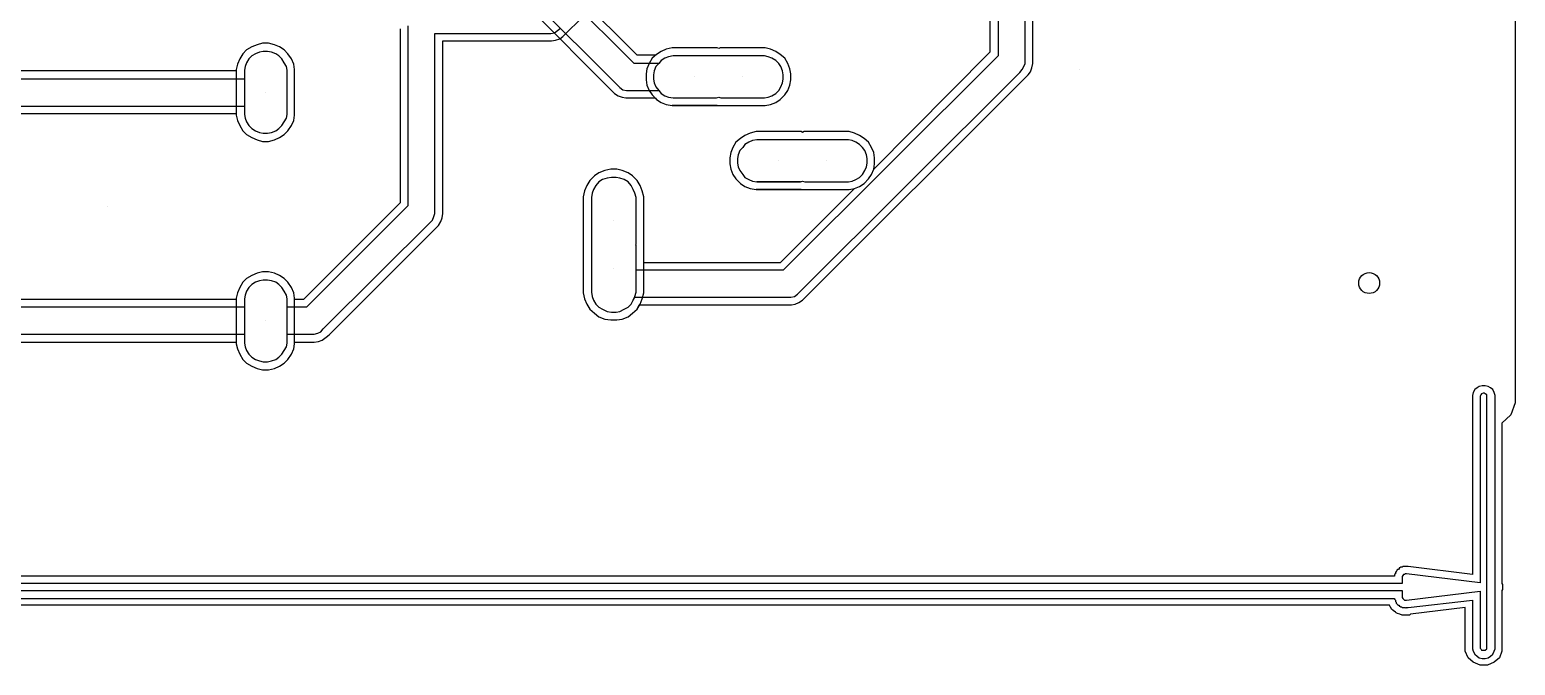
# Model space of a CAD drawing. Extents: x -4564 to 93, y -2534 to 43.
# Drawn here: x -1890 to 93, y -2390 to -1542 of the extents above; entities that cross this region are included whole.
import ezdxf

# ---------------------------------------------------------------- set-up
doc = ezdxf.new("R2010")
doc.units = 0
for name, color, linetype in [('1', 1, 'CONTINUOUS'), ('10', 10, 'CONTINUOUS'), ('3', 3, 'CONTINUOUS'), ('4', 4, 'CONTINUOUS'), ('5', 5, 'CONTINUOUS'), ('7', 7, 'CONTINUOUS')]:
    doc.layers.add(name, color=color, linetype=linetype)

msp = doc.modelspace()

# ---------------------------------------------------------------- linework, layer by layer
at = {"layer": '1'}
for p, q in [((-1002, -1605), (-1002, -1605)), ((-938, -1605), (-938, -1605)), ((-1575, -1626), (-1575, -1626)), ((-890, -1717), (-890, -1717)), ((-826, -1717), (-826, -1717)), ((-1110, -1797), (-1110, -1797)), ((-1110, -1861), (-1110, -1861)), ((-1575, -1930), (-1575, -1930))]:
    msp.add_line(p, q, dxfattribs=at)
at = {"layer": '10'}
msp.add_arc((-102, -1880), 14, 180, 540, dxfattribs=at)
at = {"layer": '3'}
for p, q in [((93, 8), (93, -2040)), ((93, 8), (93, -2040)), ((-597, -944), (-597, -1577)), ((-561, -1587), (-561, -954)), ((-1083, -1587), (-1196, -1474)), ((-1222, -1499), (-1102, -1619)), ((-1385, -1537), (-1385, -1777)), ((-1194, -1547), (-1189, -1546)), ((-1189, -1546), (-1185, -1543)), ((-1185, -1543), (-1181, -1540)), ((-1349, -1787), (-1349, -1547)), ((-1349, -1547), (-1194, -1547)), ((-1600, -1586), (-1602, -1591)), ((-1600, -1586), (-1602, -1591)), ((-1597, -1581), (-1600, -1586)), ((-1597, -1581), (-1600, -1586)), ((-1593, -1577), (-1597, -1581)), ((-1593, -1577), (-1597, -1581)), ((-1588, -1574), (-1593, -1577)), ((-1588, -1574), (-1593, -1577)), ((-1583, -1572), (-1588, -1574)), ((-1583, -1572), (-1588, -1574)), ((-1578, -1571), (-1583, -1572)), ((-1578, -1571), (-1583, -1572)), ((-1572, -1571), (-1578, -1571)), ((-1572, -1571), (-1578, -1571)), ((-1567, -1572), (-1572, -1571)), ((-1567, -1572), (-1572, -1571)), ((-1561, -1574), (-1567, -1572)), ((-1561, -1574), (-1567, -1572)), ((-1557, -1577), (-1561, -1574)), ((-1557, -1577), (-1561, -1574)), ((-1553, -1581), (-1557, -1577)), ((-1553, -1581), (-1557, -1577)), ((-1550, -1586), (-1553, -1581)), ((-1550, -1586), (-1553, -1581)), ((-1547, -1591), (-1550, -1586)), ((-1547, -1591), (-1550, -1586)), ((-1047, -1583), (-1050, -1587)), ((-1047, -1583), (-1050, -1587)), ((-1042, -1580), (-1047, -1583)), ((-1042, -1580), (-1047, -1583)), ((-1037, -1578), (-1042, -1580)), ((-1037, -1578), (-1042, -1580)), ((-1031, -1577), (-1037, -1578)), ((-1031, -1577), (-1037, -1578)), ((-973, -1577), (-1031, -1577)), ((-973, -1577), (-1031, -1577)), ((-970, -1577), (-973, -1577)), ((-970, -1577), (-973, -1577)), ((-967, -1577), (-970, -1577)), ((-967, -1577), (-970, -1577)), ((-909, -1577), (-967, -1577)), ((-909, -1577), (-967, -1577)), ((-904, -1578), (-909, -1577)), ((-904, -1578), (-909, -1577)), ((-899, -1580), (-904, -1578)), ((-899, -1580), (-904, -1578)), ((-894, -1583), (-899, -1580)), ((-894, -1583), (-899, -1580)), ((-890, -1587), (-894, -1583)), ((-890, -1587), (-894, -1583)), ((-597, -1577), (-884, -1863)), ((-1602, -1591), (-1603, -1596)), ((-1602, -1591), (-1603, -1596)), ((-1603, -1596), (-1603, -1655)), ((-1603, -1596), (-1603, -1596)), ((-1603, -1596), (-1603, -1608)), ((-1546, -1596), (-1547, -1591)), ((-1546, -1596), (-1547, -1591)), ((-1546, -1655), (-1546, -1596)), ((-1546, -1655), (-1546, -1596)), ((-1050, -1587), (-1083, -1587)), ((-1056, -1597), (-1057, -1602)), ((-1057, -1602), (-1057, -1608)), ((-1054, -1591), (-1056, -1597)), ((-1050, -1587), (-1054, -1591)), ((-887, -1591), (-890, -1587)), ((-887, -1591), (-890, -1587)), ((-885, -1597), (-887, -1591)), ((-885, -1597), (-887, -1591)), ((-884, -1602), (-885, -1597)), ((-884, -1602), (-885, -1597)), ((-884, -1608), (-884, -1602)), ((-884, -1608), (-884, -1602)), ((-865, -1895), (-568, -1599)), ((-568, -1599), (-565, -1595)), ((-565, -1595), (-563, -1591)), ((-563, -1591), (-561, -1587)), ((-1603, -1608), (-1977, -1608)), ((-1102, -1619), (-1098, -1622)), ((-1098, -1622), (-1093, -1623)), ((-1093, -1623), (-1050, -1623)), ((-1057, -1608), (-1056, -1613)), ((-1056, -1613), (-1054, -1618)), ((-1054, -1618), (-1050, -1623)), ((-1050, -1623), (-1047, -1627)), ((-1050, -1623), (-1047, -1627)), ((-894, -1627), (-890, -1623)), ((-894, -1627), (-890, -1623)), ((-890, -1623), (-887, -1618)), ((-890, -1623), (-887, -1618)), ((-887, -1618), (-885, -1613)), ((-887, -1618), (-885, -1613)), ((-885, -1613), (-884, -1608)), ((-885, -1613), (-884, -1608)), ((-1977, -1644), (-1603, -1644)), ((-1603, -1644), (-1603, -1655)), ((-1047, -1627), (-1042, -1630)), ((-1047, -1627), (-1042, -1630)), ((-1042, -1630), (-1037, -1632)), ((-1042, -1630), (-1037, -1632)), ((-1037, -1632), (-1031, -1633)), ((-1037, -1632), (-1031, -1633)), ((-1031, -1633), (-973, -1633)), ((-1031, -1633), (-1031, -1633)), ((-1031, -1633), (-973, -1633)), ((-1031, -1633), (-1031, -1633)), ((-973, -1633), (-970, -1632)), ((-973, -1633), (-970, -1632)), ((-970, -1632), (-967, -1633)), ((-970, -1632), (-967, -1633)), ((-967, -1633), (-909, -1633)), ((-967, -1633), (-909, -1633)), ((-909, -1633), (-904, -1632)), ((-909, -1633), (-904, -1632)), ((-904, -1632), (-899, -1630)), ((-904, -1632), (-899, -1630)), ((-899, -1630), (-894, -1627)), ((-899, -1630), (-894, -1627)), ((-1603, -1655), (-1602, -1660)), ((-1603, -1655), (-1602, -1660)), ((-1602, -1660), (-1600, -1665)), ((-1602, -1660), (-1600, -1665)), ((-1600, -1665), (-1597, -1670)), ((-1600, -1665), (-1597, -1670)), ((-1553, -1670), (-1550, -1665)), ((-1553, -1670), (-1550, -1665)), ((-1550, -1665), (-1547, -1660)), ((-1550, -1665), (-1547, -1660)), ((-1547, -1660), (-1546, -1655)), ((-1547, -1660), (-1546, -1655)), ((-1597, -1670), (-1593, -1674)), ((-1597, -1670), (-1593, -1674)), ((-1593, -1674), (-1588, -1677)), ((-1593, -1674), (-1588, -1677)), ((-1588, -1677), (-1583, -1679)), ((-1588, -1677), (-1583, -1679)), ((-1583, -1679), (-1578, -1680)), ((-1583, -1679), (-1578, -1680)), ((-1578, -1680), (-1572, -1680)), ((-1578, -1680), (-1572, -1680)), ((-1572, -1680), (-1567, -1679)), ((-1572, -1680), (-1567, -1679)), ((-1567, -1679), (-1561, -1677)), ((-1567, -1679), (-1561, -1677)), ((-1561, -1677), (-1557, -1674)), ((-1561, -1677), (-1557, -1674)), ((-1557, -1674), (-1553, -1670)), ((-1557, -1674), (-1553, -1670)), ((-942, -1703), (-944, -1709)), ((-942, -1703), (-944, -1709)), ((-938, -1699), (-942, -1703)), ((-938, -1699), (-942, -1703)), ((-935, -1695), (-938, -1699)), ((-935, -1695), (-938, -1699)), ((-930, -1692), (-935, -1695)), ((-930, -1692), (-935, -1695)), ((-925, -1690), (-930, -1692)), ((-925, -1690), (-930, -1692)), ((-919, -1689), (-925, -1690)), ((-919, -1689), (-925, -1690)), ((-861, -1689), (-919, -1689)), ((-861, -1689), (-919, -1689)), ((-858, -1689), (-861, -1689)), ((-858, -1689), (-861, -1689)), ((-855, -1689), (-858, -1689)), ((-855, -1689), (-858, -1689)), ((-797, -1689), (-855, -1689)), ((-797, -1689), (-855, -1689)), ((-792, -1690), (-797, -1689)), ((-792, -1690), (-797, -1689)), ((-787, -1692), (-792, -1690)), ((-787, -1692), (-792, -1690)), ((-782, -1695), (-787, -1692)), ((-782, -1695), (-787, -1692)), ((-778, -1699), (-782, -1695)), ((-778, -1699), (-782, -1695)), ((-775, -1703), (-778, -1699)), ((-775, -1703), (-778, -1699)), ((-773, -1709), (-775, -1703)), ((-773, -1709), (-775, -1703)), ((-944, -1709), (-945, -1714)), ((-944, -1709), (-945, -1714)), ((-945, -1714), (-945, -1720)), ((-945, -1714), (-945, -1720)), ((-945, -1720), (-944, -1725)), ((-945, -1720), (-944, -1725)), ((-772, -1714), (-773, -1709)), ((-772, -1714), (-773, -1709)), ((-773, -1725), (-772, -1720)), ((-773, -1725), (-772, -1720)), ((-772, -1720), (-772, -1714)), ((-772, -1720), (-772, -1714)), ((-1125, -1742), (-1130, -1745)), ((-1125, -1742), (-1130, -1745)), ((-1119, -1740), (-1125, -1742)), ((-1119, -1740), (-1125, -1742)), ((-1113, -1739), (-1119, -1740)), ((-1113, -1739), (-1119, -1740)), ((-1107, -1739), (-1113, -1739)), ((-1107, -1739), (-1113, -1739)), ((-1102, -1740), (-1107, -1739)), ((-1102, -1740), (-1107, -1739)), ((-1096, -1742), (-1102, -1740)), ((-1096, -1742), (-1102, -1740)), ((-1091, -1745), (-1096, -1742)), ((-1091, -1745), (-1096, -1742)), ((-944, -1725), (-942, -1730)), ((-944, -1725), (-942, -1730)), ((-942, -1730), (-938, -1735)), ((-942, -1730), (-938, -1735)), ((-938, -1735), (-935, -1739)), ((-938, -1735), (-935, -1739)), ((-935, -1739), (-930, -1742)), ((-935, -1739), (-930, -1742)), ((-930, -1742), (-925, -1744)), ((-930, -1742), (-925, -1744)), ((-925, -1744), (-919, -1745)), ((-925, -1744), (-919, -1745)), ((-861, -1745), (-858, -1744)), ((-861, -1745), (-858, -1744)), ((-858, -1744), (-855, -1745)), ((-858, -1744), (-855, -1745)), ((-797, -1745), (-792, -1744)), ((-797, -1745), (-792, -1744)), ((-792, -1744), (-787, -1742)), ((-792, -1744), (-787, -1742)), ((-787, -1742), (-782, -1739)), ((-787, -1742), (-782, -1739)), ((-782, -1739), (-778, -1735)), ((-782, -1739), (-778, -1735)), ((-778, -1735), (-775, -1730)), ((-778, -1735), (-775, -1730)), ((-775, -1730), (-773, -1725)), ((-775, -1730), (-773, -1725)), ((-1139, -1760), (-1140, -1766)), ((-1139, -1760), (-1140, -1766)), ((-1137, -1755), (-1139, -1760)), ((-1137, -1755), (-1139, -1760)), ((-1134, -1750), (-1137, -1755)), ((-1134, -1750), (-1137, -1755)), ((-1130, -1745), (-1134, -1750)), ((-1130, -1745), (-1134, -1750)), ((-1087, -1750), (-1091, -1745)), ((-1087, -1750), (-1091, -1745)), ((-1084, -1755), (-1087, -1750)), ((-1084, -1755), (-1087, -1750)), ((-1082, -1760), (-1084, -1755)), ((-1082, -1760), (-1084, -1755)), ((-1080, -1766), (-1082, -1760)), ((-1080, -1766), (-1082, -1760)), ((-919, -1745), (-861, -1745)), ((-919, -1745), (-919, -1745)), ((-919, -1745), (-861, -1745)), ((-919, -1745), (-919, -1745)), ((-919, -1745), (-861, -1745)), ((-861, -1745), (-919, -1745)), ((-855, -1745), (-797, -1745)), ((-855, -1745), (-797, -1745)), ((-1385, -1777), (-1520, -1912)), ((-1140, -1766), (-1140, -1828)), ((-1140, -1766), (-1140, -1828)), ((-1080, -1828), (-1080, -1766)), ((-1080, -1828), (-1080, -1766)), ((-1498, -1941), (-1352, -1796)), ((-1352, -1796), (-1350, -1791)), ((-1350, -1791), (-1349, -1787)), ((-1140, -1828), (-1140, -1829)), ((-1140, -1828), (-1140, -1829)), ((-1140, -1829), (-1140, -1830)), ((-1140, -1829), (-1140, -1830)), ((-1140, -1830), (-1140, -1892)), ((-1140, -1830), (-1140, -1830)), ((-1140, -1830), (-1140, -1892)), ((-1140, -1830), (-1140, -1830)), ((-1081, -1829), (-1080, -1828)), ((-1081, -1829), (-1080, -1828)), ((-1080, -1830), (-1081, -1829)), ((-1080, -1830), (-1081, -1829)), ((-1080, -1863), (-1080, -1830)), ((-1080, -1892), (-1080, -1830)), ((-884, -1863), (-1080, -1863)), ((-1593, -1882), (-1597, -1886)), ((-1593, -1882), (-1597, -1886)), ((-1588, -1879), (-1593, -1882)), ((-1588, -1879), (-1593, -1882)), ((-1583, -1877), (-1588, -1879)), ((-1583, -1877), (-1588, -1879)), ((-1578, -1876), (-1583, -1877)), ((-1578, -1876), (-1583, -1877)), ((-1572, -1876), (-1578, -1876)), ((-1572, -1876), (-1578, -1876)), ((-1567, -1877), (-1572, -1876)), ((-1567, -1877), (-1572, -1876)), ((-1561, -1879), (-1567, -1877)), ((-1561, -1879), (-1567, -1877)), ((-1557, -1882), (-1561, -1879)), ((-1557, -1882), (-1561, -1879)), ((-1553, -1886), (-1557, -1882)), ((-1553, -1886), (-1557, -1882)), ((-1602, -1896), (-1603, -1901)), ((-1602, -1896), (-1603, -1901)), ((-1603, -1901), (-1603, -1912)), ((-1603, -1901), (-1603, -1960)), ((-1603, -1901), (-1603, -1901)), ((-1600, -1891), (-1602, -1896)), ((-1600, -1891), (-1602, -1896)), ((-1597, -1886), (-1600, -1891)), ((-1597, -1886), (-1600, -1891)), ((-1550, -1891), (-1553, -1886)), ((-1550, -1891), (-1553, -1886)), ((-1547, -1896), (-1550, -1891)), ((-1547, -1896), (-1550, -1891)), ((-1546, -1901), (-1547, -1896)), ((-1546, -1901), (-1547, -1896)), ((-1546, -1912), (-1546, -1901)), ((-1546, -1960), (-1546, -1901)), ((-1140, -1892), (-1139, -1898)), ((-1140, -1892), (-1139, -1898)), ((-1139, -1898), (-1137, -1903)), ((-1139, -1898), (-1137, -1903)), ((-1137, -1903), (-1134, -1908)), ((-1137, -1903), (-1134, -1908)), ((-1087, -1908), (-1084, -1903)), ((-1087, -1908), (-1084, -1903)), ((-1084, -1903), (-1082, -1898)), ((-1084, -1903), (-1082, -1899)), ((-1082, -1898), (-1080, -1892)), ((-1082, -1899), (-874, -1899)), ((-874, -1899), (-869, -1898)), ((-869, -1898), (-865, -1895)), ((-1603, -1912), (-1962, -1912)), ((-1520, -1912), (-1546, -1912)), ((-1134, -1908), (-1130, -1912)), ((-1134, -1908), (-1130, -1912)), ((-1130, -1912), (-1125, -1915)), ((-1130, -1912), (-1125, -1915)), ((-1125, -1915), (-1119, -1918)), ((-1125, -1915), (-1119, -1918)), ((-1119, -1918), (-1113, -1919)), ((-1119, -1918), (-1113, -1919)), ((-1113, -1919), (-1107, -1919)), ((-1113, -1919), (-1107, -1919)), ((-1107, -1919), (-1102, -1918)), ((-1107, -1919), (-1102, -1918)), ((-1102, -1918), (-1096, -1915)), ((-1102, -1918), (-1096, -1915)), ((-1096, -1915), (-1091, -1912)), ((-1096, -1915), (-1091, -1912)), ((-1091, -1912), (-1087, -1908)), ((-1091, -1912), (-1087, -1908)), ((-1501, -1945), (-1498, -1941)), ((-1971, -1948), (-1603, -1948)), ((-1603, -1948), (-1603, -1960)), ((-1603, -1960), (-1602, -1965)), ((-1603, -1960), (-1602, -1965)), ((-1547, -1965), (-1546, -1960)), ((-1547, -1965), (-1546, -1960)), ((-1546, -1960), (-1546, -1948)), ((-1546, -1948), (-1510, -1948)), ((-1510, -1948), (-1505, -1947)), ((-1505, -1947), (-1501, -1945)), ((-1602, -1965), (-1600, -1970)), ((-1602, -1965), (-1600, -1970)), ((-1600, -1970), (-1597, -1975)), ((-1600, -1970), (-1597, -1975)), ((-1597, -1975), (-1593, -1979)), ((-1597, -1975), (-1593, -1979)), ((-1593, -1979), (-1588, -1982)), ((-1593, -1979), (-1588, -1982)), ((-1588, -1982), (-1583, -1984)), ((-1588, -1982), (-1583, -1984)), ((-1567, -1984), (-1561, -1982)), ((-1567, -1984), (-1561, -1982)), ((-1561, -1982), (-1557, -1979)), ((-1561, -1982), (-1557, -1979)), ((-1557, -1979), (-1553, -1975)), ((-1557, -1979), (-1553, -1975)), ((-1553, -1975), (-1550, -1970)), ((-1553, -1975), (-1550, -1970)), ((-1550, -1970), (-1547, -1965)), ((-1550, -1970), (-1547, -1965)), ((-1583, -1984), (-1578, -1985)), ((-1583, -1984), (-1578, -1985)), ((-1578, -1985), (-1572, -1985)), ((-1578, -1985), (-1572, -1985)), ((-1572, -1985), (-1567, -1984)), ((-1572, -1985), (-1567, -1984)), ((47, -2029), (46, -2031)), ((46, -2031), (46, -2280)), ((48, -2028), (47, -2029)), ((50, -2027), (48, -2028)), ((52, -2027), (50, -2027)), ((53, -2028), (52, -2027)), ((55, -2029), (53, -2028)), ((55, -2031), (55, -2029)), ((55, -2285), (55, -2031)), ((93, -2040), (87, -2056)), ((93, -2040), (87, -2056)), ((87, -2056), (75, -2067)), ((87, -2056), (75, -2067)), ((75, -2067), (75, -2281)), ((75, -2067), (75, -2281)), ((-57, -2271), (-58, -2271)), ((-58, -2271), (-58, -2272)), ((-58, -2272), (-58, -2272)), ((-58, -2272), (-58, -2273)), ((-58, -2273), (-58, -2273)), ((-58, -2273), (-58, -2274)), ((-58, -2274), (-58, -2275)), ((-58, -2275), (-58, -2276)), ((-58, -2276), (-58, -2276)), ((-58, -2276), (-58, -2280)), ((-56, -2269), (-57, -2270)), ((-57, -2270), (-57, -2270)), ((-57, -2270), (-57, -2270)), ((-57, -2270), (-57, -2271)), ((-55, -2269), (-56, -2269)), ((-56, -2269), (-56, -2269)), ((-56, -2269), (-56, -2269)), ((-54, -2268), (-55, -2269)), ((-55, -2269), (-55, -2269)), ((-53, -2268), (-54, -2268)), ((-54, -2268), (-54, -2268)), ((-54, -2268), (-54, -2268)), ((-52, -2268), (-53, -2268)), ((46, -2280), (-52, -2268)), ((-52, -2268), (-52, -2268)), ((-58, -2281), (-1944, -2281)), ((-1944, -2290), (-58, -2290)), ((-58, -2280), (-58, -2281)), ((-58, -2290), (-58, -2291)), ((-58, -2291), (-58, -2295)), ((-58, -2295), (-58, -2296)), ((-58, -2296), (-58, -2296)), ((-58, -2296), (-58, -2298)), ((-58, -2298), (-58, -2298)), ((-58, -2298), (-58, -2299)), ((-58, -2299), (-58, -2299)), ((-58, -2299), (-58, -2300)), ((-52, -2303), (46, -2291)), ((46, -2291), (46, -2367)), ((55, -2286), (55, -2285)), ((55, -2285), (55, -2285)), ((55, -2285), (55, -2285)), ((55, -2285), (55, -2285)), ((55, -2285), (55, -2285)), ((55, -2285), (55, -2285)), ((55, -2287), (55, -2286)), ((55, -2286), (55, -2286)), ((55, -2286), (55, -2286)), ((55, -2286), (55, -2286)), ((55, -2286), (55, -2286)), ((55, -2286), (55, -2286)), ((55, -2286), (55, -2286)), ((55, -2367), (55, -2287)), ((55, -2287), (55, -2287)), ((75, -2281), (75, -2281)), ((75, -2281), (75, -2281)), ((75, -2281), (76, -2282)), ((75, -2281), (75, -2281)), ((75, -2281), (75, -2281)), ((75, -2281), (76, -2282)), ((76, -2289), (75, -2290)), ((76, -2289), (75, -2290)), ((75, -2290), (75, -2371)), ((75, -2290), (75, -2371)), ((76, -2282), (76, -2283)), ((76, -2282), (76, -2283)), ((76, -2283), (76, -2283)), ((76, -2283), (76, -2283)), ((76, -2283), (76, -2284)), ((76, -2283), (76, -2283)), ((76, -2283), (76, -2283)), ((76, -2283), (76, -2284)), ((76, -2284), (76, -2286)), ((76, -2284), (76, -2286)), ((76, -2286), (76, -2287)), ((76, -2286), (76, -2287)), ((76, -2287), (76, -2288)), ((76, -2287), (76, -2288)), ((76, -2288), (76, -2288)), ((76, -2288), (76, -2289)), ((76, -2288), (76, -2288)), ((76, -2288), (76, -2289)), ((76, -2289), (76, -2289)), ((76, -2289), (76, -2289)), ((-75, -2310), (-1924, -2310)), ((-75, -2310), (-1924, -2310)), ((-74, -2312), (-75, -2310)), ((-74, -2312), (-75, -2310)), ((-73, -2313), (-74, -2312)), ((-73, -2313), (-74, -2312)), ((-72, -2315), (-73, -2313)), ((-72, -2315), (-73, -2313)), ((-70, -2317), (-72, -2315)), ((-70, -2317), (-72, -2315)), ((-67, -2319), (-70, -2317)), ((-67, -2319), (-70, -2317)), ((-66, -2320), (-67, -2319)), ((-66, -2320), (-67, -2319)), ((-58, -2300), (-58, -2300)), ((-58, -2300), (-57, -2300)), ((-57, -2300), (-57, -2301)), ((-57, -2301), (-57, -2301)), ((-57, -2301), (-57, -2301)), ((-57, -2301), (-56, -2302)), ((-56, -2302), (-56, -2302)), ((-56, -2302), (-56, -2302)), ((-56, -2302), (-55, -2303)), ((-55, -2303), (-55, -2303)), ((-55, -2303), (-54, -2303)), ((-54, -2303), (-54, -2303)), ((-54, -2303), (-54, -2303)), ((-54, -2303), (-53, -2303)), ((-53, -2303), (-52, -2303)), ((-52, -2303), (-52, -2303)), ((26, -2313), (-47, -2322)), ((26, -2313), (-47, -2322)), ((26, -2371), (26, -2313)), ((26, -2371), (26, -2313)), ((-64, -2321), (-66, -2320)), ((-64, -2321), (-66, -2320)), ((-61, -2322), (-64, -2321)), ((-61, -2322), (-64, -2321)), ((-58, -2323), (-61, -2322)), ((-58, -2323), (-61, -2322)), ((-57, -2323), (-58, -2323)), ((-57, -2323), (-58, -2323)), ((-55, -2323), (-57, -2323)), ((-55, -2323), (-57, -2323)), ((-52, -2323), (-55, -2323)), ((-52, -2323), (-55, -2323)), ((-48, -2323), (-52, -2323)), ((-48, -2323), (-52, -2323)), ((-47, -2322), (-48, -2323)), ((-47, -2322), (-48, -2323)), ((30, -2380), (26, -2371)), ((30, -2380), (26, -2371)), ((46, -2367), (47, -2368)), ((47, -2368), (48, -2370)), ((48, -2370), (50, -2370)), ((50, -2370), (52, -2370)), ((52, -2370), (53, -2370)), ((53, -2370), (55, -2368)), ((55, -2368), (55, -2367)), ((75, -2371), (72, -2380)), ((75, -2371), (72, -2380)), ((37, -2386), (30, -2380)), ((37, -2386), (30, -2380)), ((46, -2390), (37, -2386)), ((46, -2390), (37, -2386)), ((56, -2390), (46, -2390)), ((56, -2390), (46, -2390)), ((65, -2386), (56, -2390)), ((65, -2386), (56, -2390)), ((72, -2380), (65, -2386)), ((72, -2380), (65, -2386))]:
    msp.add_line(p, q, dxfattribs=at)
at = {"layer": '4'}
for p, q in [((93, 8), (93, -2040)), ((93, 8), (93, -2040)), ((-608, -944), (-608, -1572)), ((-551, -1587), (-551, -958)), ((-1079, -1576), (-1187, -1468)), ((-1227, -1509), (-1109, -1627)), ((-1174, -1547), (-1134, -1508)), ((-1395, -1541), (-1395, -1773)), ((-1593, -1565), (-1600, -1569)), ((-1593, -1565), (-1600, -1569)), ((-1586, -1562), (-1593, -1565)), ((-1586, -1562), (-1593, -1565)), ((-1579, -1560), (-1586, -1562)), ((-1579, -1560), (-1586, -1562)), ((-1571, -1560), (-1579, -1560)), ((-1571, -1560), (-1579, -1560)), ((-1563, -1562), (-1571, -1560)), ((-1563, -1562), (-1571, -1560)), ((-1556, -1565), (-1563, -1562)), ((-1556, -1565), (-1563, -1562)), ((-1550, -1569), (-1556, -1565)), ((-1550, -1569), (-1556, -1565)), ((-1338, -1787), (-1338, -1557)), ((-1338, -1557), (-1193, -1557)), ((-1193, -1557), (-1188, -1556)), ((-1188, -1556), (-1182, -1554)), ((-1182, -1554), (-1178, -1551)), ((-1178, -1551), (-1174, -1547)), ((-1032, -1566), (-1040, -1568)), ((-1032, -1566), (-1040, -1568)), ((-972, -1566), (-1032, -1566)), ((-972, -1566), (-1032, -1566)), ((-970, -1567), (-972, -1566)), ((-970, -1567), (-972, -1566)), ((-968, -1566), (-970, -1567)), ((-968, -1566), (-970, -1567)), ((-908, -1566), (-968, -1566)), ((-908, -1566), (-968, -1566)), ((-901, -1568), (-908, -1566)), ((-901, -1568), (-908, -1566)), ((-1609, -1581), (-1612, -1588)), ((-1609, -1581), (-1612, -1588)), ((-1605, -1574), (-1609, -1581)), ((-1605, -1574), (-1609, -1581)), ((-1600, -1569), (-1605, -1574)), ((-1600, -1569), (-1605, -1574)), ((-1545, -1574), (-1550, -1569)), ((-1545, -1574), (-1550, -1569)), ((-1540, -1581), (-1545, -1574)), ((-1540, -1581), (-1545, -1574)), ((-1537, -1588), (-1540, -1581)), ((-1537, -1588), (-1540, -1581)), ((-1055, -1576), (-1079, -1576)), ((-1059, -1580), (-1063, -1587)), ((-1053, -1575), (-1059, -1580)), ((-1053, -1575), (-1055, -1576)), ((-1047, -1571), (-1053, -1575)), ((-1047, -1571), (-1053, -1575)), ((-1040, -1568), (-1047, -1571)), ((-1040, -1568), (-1047, -1571)), ((-894, -1571), (-901, -1568)), ((-894, -1571), (-901, -1568)), ((-888, -1575), (-894, -1571)), ((-888, -1575), (-894, -1571)), ((-882, -1580), (-888, -1575)), ((-882, -1580), (-888, -1575)), ((-878, -1587), (-882, -1580)), ((-878, -1587), (-882, -1580)), ((-608, -1572), (-763, -1728)), ((-1614, -1597), (-1967, -1597)), ((-1612, -1588), (-1614, -1595)), ((-1612, -1588), (-1614, -1595)), ((-1614, -1595), (-1614, -1656)), ((-1614, -1595), (-1614, -1595)), ((-1614, -1595), (-1614, -1597)), ((-1614, -1595), (-1614, -1595)), ((-1536, -1595), (-1537, -1588)), ((-1536, -1595), (-1537, -1588)), ((-1536, -1656), (-1536, -1595)), ((-1536, -1656), (-1536, -1595)), ((-1066, -1594), (-1067, -1601)), ((-1067, -1601), (-1067, -1609)), ((-1063, -1587), (-1066, -1594)), ((-875, -1594), (-878, -1587)), ((-875, -1594), (-878, -1587)), ((-874, -1601), (-875, -1594)), ((-874, -1601), (-875, -1594)), ((-874, -1609), (-874, -1601)), ((-874, -1609), (-874, -1601)), ((-561, -1606), (-557, -1602)), ((-557, -1602), (-554, -1598)), ((-554, -1598), (-552, -1593)), ((-552, -1593), (-551, -1587)), ((-1067, -1609), (-1066, -1616)), ((-1066, -1616), (-1063, -1623)), ((-1063, -1623), (-1059, -1629)), ((-882, -1629), (-878, -1623)), ((-882, -1629), (-878, -1623)), ((-878, -1623), (-875, -1616)), ((-878, -1623), (-875, -1616)), ((-875, -1616), (-874, -1609)), ((-875, -1616), (-874, -1609)), ((-858, -1903), (-561, -1606)), ((-1109, -1627), (-1104, -1630)), ((-1104, -1630), (-1099, -1632)), ((-1099, -1632), (-1094, -1633)), ((-1094, -1633), (-1055, -1633)), ((-1059, -1629), (-1053, -1635)), ((-1055, -1633), (-1053, -1635)), ((-1053, -1635), (-1047, -1639)), ((-1053, -1635), (-1047, -1639)), ((-1047, -1639), (-1040, -1642)), ((-1047, -1639), (-1040, -1642)), ((-1040, -1642), (-1032, -1643)), ((-1040, -1642), (-1032, -1643)), ((-1032, -1643), (-972, -1643)), ((-1032, -1643), (-1032, -1643)), ((-1032, -1643), (-972, -1643)), ((-972, -1643), (-1032, -1643)), ((-1032, -1643), (-972, -1643)), ((-1032, -1643), (-1032, -1643)), ((-972, -1643), (-970, -1643)), ((-972, -1643), (-970, -1643)), ((-970, -1643), (-968, -1643)), ((-970, -1643), (-968, -1643)), ((-968, -1643), (-908, -1643)), ((-968, -1643), (-908, -1643)), ((-908, -1643), (-901, -1642)), ((-908, -1643), (-901, -1642)), ((-901, -1642), (-894, -1639)), ((-901, -1642), (-894, -1639)), ((-894, -1639), (-888, -1635)), ((-894, -1639), (-888, -1635)), ((-888, -1635), (-882, -1629)), ((-888, -1635), (-882, -1629)), ((-1967, -1654), (-1614, -1654)), ((-1614, -1654), (-1614, -1656)), ((-1614, -1656), (-1612, -1663)), ((-1614, -1656), (-1612, -1663)), ((-1612, -1663), (-1609, -1670)), ((-1612, -1663), (-1609, -1670)), ((-1540, -1670), (-1537, -1663)), ((-1540, -1670), (-1537, -1663)), ((-1537, -1663), (-1536, -1656)), ((-1537, -1663), (-1536, -1656)), ((-1609, -1670), (-1605, -1677)), ((-1609, -1670), (-1605, -1677)), ((-1605, -1677), (-1600, -1682)), ((-1605, -1677), (-1600, -1682)), ((-1600, -1682), (-1593, -1686)), ((-1600, -1682), (-1593, -1686)), ((-1556, -1686), (-1550, -1682)), ((-1556, -1686), (-1550, -1682)), ((-1550, -1682), (-1545, -1677)), ((-1550, -1682), (-1545, -1677)), ((-1545, -1677), (-1540, -1670)), ((-1545, -1677), (-1540, -1670)), ((-935, -1683), (-941, -1687)), ((-935, -1683), (-941, -1687)), ((-928, -1680), (-935, -1683)), ((-928, -1680), (-935, -1683)), ((-920, -1678), (-928, -1680)), ((-920, -1678), (-928, -1680)), ((-860, -1678), (-920, -1678)), ((-860, -1678), (-920, -1678)), ((-858, -1679), (-860, -1678)), ((-858, -1679), (-860, -1678)), ((-856, -1678), (-858, -1679)), ((-856, -1678), (-858, -1679)), ((-796, -1678), (-856, -1678)), ((-796, -1678), (-856, -1678)), ((-789, -1680), (-796, -1678)), ((-789, -1680), (-796, -1678)), ((-782, -1683), (-789, -1680)), ((-782, -1683), (-789, -1680)), ((-776, -1687), (-782, -1683)), ((-776, -1687), (-782, -1683)), ((-1593, -1686), (-1586, -1689)), ((-1593, -1686), (-1586, -1689)), ((-1586, -1689), (-1579, -1691)), ((-1586, -1689), (-1579, -1691)), ((-1579, -1691), (-1571, -1691)), ((-1579, -1691), (-1571, -1691)), ((-1571, -1691), (-1563, -1689)), ((-1571, -1691), (-1563, -1689)), ((-1563, -1689), (-1556, -1686)), ((-1563, -1689), (-1556, -1686)), ((-951, -1699), (-954, -1706)), ((-951, -1699), (-954, -1706)), ((-947, -1692), (-951, -1699)), ((-947, -1692), (-951, -1699)), ((-941, -1687), (-947, -1692)), ((-941, -1687), (-947, -1692)), ((-770, -1692), (-776, -1687)), ((-770, -1692), (-776, -1687)), ((-766, -1699), (-770, -1692)), ((-766, -1699), (-770, -1692)), ((-763, -1706), (-766, -1699)), ((-763, -1706), (-766, -1699)), ((-954, -1706), (-955, -1713)), ((-954, -1706), (-955, -1713)), ((-955, -1713), (-955, -1721)), ((-955, -1713), (-955, -1721)), ((-955, -1721), (-954, -1728)), ((-955, -1721), (-954, -1728)), ((-762, -1713), (-763, -1706)), ((-762, -1713), (-763, -1706)), ((-763, -1728), (-762, -1721)), ((-763, -1728), (-762, -1721)), ((-762, -1721), (-762, -1713)), ((-762, -1721), (-762, -1713)), ((-1142, -1743), (-1146, -1750)), ((-1142, -1743), (-1146, -1750)), ((-1136, -1737), (-1142, -1743)), ((-1136, -1737), (-1142, -1743)), ((-1130, -1733), (-1136, -1737)), ((-1130, -1733), (-1136, -1737)), ((-1122, -1730), (-1130, -1733)), ((-1122, -1730), (-1130, -1733)), ((-1114, -1728), (-1122, -1730)), ((-1114, -1728), (-1122, -1730)), ((-1106, -1728), (-1114, -1728)), ((-1106, -1728), (-1114, -1728)), ((-1099, -1730), (-1106, -1728)), ((-1099, -1730), (-1106, -1728)), ((-1091, -1733), (-1099, -1730)), ((-1091, -1733), (-1099, -1730)), ((-1085, -1737), (-1091, -1733)), ((-1085, -1737), (-1091, -1733)), ((-1079, -1743), (-1085, -1737)), ((-1079, -1743), (-1085, -1737)), ((-1075, -1750), (-1079, -1743)), ((-1075, -1750), (-1079, -1743)), ((-954, -1728), (-951, -1735)), ((-954, -1728), (-951, -1735)), ((-951, -1735), (-947, -1741)), ((-951, -1735), (-947, -1741)), ((-947, -1741), (-941, -1747)), ((-947, -1741), (-941, -1747)), ((-776, -1747), (-770, -1741)), ((-770, -1741), (-766, -1735)), ((-766, -1735), (-763, -1728)), ((-1149, -1757), (-1151, -1765)), ((-1149, -1757), (-1151, -1765)), ((-1146, -1750), (-1149, -1757)), ((-1146, -1750), (-1149, -1757)), ((-1072, -1757), (-1075, -1750)), ((-1072, -1757), (-1075, -1750)), ((-1070, -1765), (-1072, -1757)), ((-1070, -1765), (-1072, -1757)), ((-941, -1747), (-935, -1751)), ((-941, -1747), (-935, -1751)), ((-935, -1751), (-928, -1754)), ((-935, -1751), (-928, -1754)), ((-928, -1754), (-920, -1755)), ((-928, -1754), (-920, -1755)), ((-920, -1755), (-860, -1755)), ((-920, -1755), (-860, -1755)), ((-920, -1755), (-920, -1755)), ((-920, -1755), (-860, -1755)), ((-860, -1755), (-920, -1755)), ((-789, -1754), (-888, -1853)), ((-860, -1755), (-858, -1755)), ((-860, -1755), (-858, -1755)), ((-858, -1755), (-856, -1755)), ((-858, -1755), (-856, -1755)), ((-856, -1755), (-796, -1755)), ((-856, -1755), (-796, -1755)), ((-796, -1755), (-789, -1754)), ((-796, -1755), (-789, -1754)), ((-789, -1754), (-782, -1751)), ((-782, -1751), (-776, -1747)), ((-1395, -1773), (-1524, -1902)), ((-1151, -1765), (-1151, -1829)), ((-1151, -1765), (-1151, -1829)), ((-1070, -1829), (-1070, -1765)), ((-1070, -1829), (-1070, -1765)), ((-1490, -1949), (-1344, -1803)), ((-1344, -1803), (-1341, -1798)), ((-1341, -1798), (-1339, -1793)), ((-1339, -1793), (-1338, -1787)), ((-1151, -1829), (-1151, -1829)), ((-1151, -1829), (-1151, -1829)), ((-1151, -1829), (-1151, -1893)), ((-1151, -1829), (-1151, -1893)), ((-1151, -1829), (-1151, -1829)), ((-1151, -1829), (-1151, -1829)), ((-1151, -1829), (-1151, -1829)), ((-1070, -1853), (-1070, -1829)), ((-1070, -1829), (-1070, -1829)), ((-1070, -1829), (-1070, -1829)), ((-1070, -1893), (-1070, -1829)), ((-1070, -1829), (-1070, -1829)), ((-1070, -1829), (-1070, -1829)), ((-888, -1853), (-1070, -1853)), ((-1605, -1879), (-1609, -1886)), ((-1605, -1879), (-1609, -1886)), ((-1600, -1874), (-1605, -1879)), ((-1600, -1874), (-1605, -1879)), ((-1593, -1870), (-1600, -1874)), ((-1593, -1870), (-1600, -1874)), ((-1586, -1867), (-1593, -1870)), ((-1586, -1867), (-1593, -1870)), ((-1579, -1865), (-1586, -1867)), ((-1579, -1865), (-1586, -1867)), ((-1571, -1865), (-1579, -1865)), ((-1571, -1865), (-1579, -1865)), ((-1563, -1867), (-1571, -1865)), ((-1563, -1867), (-1571, -1865)), ((-1556, -1870), (-1563, -1867)), ((-1556, -1870), (-1563, -1867)), ((-1550, -1874), (-1556, -1870)), ((-1550, -1874), (-1556, -1870)), ((-1545, -1879), (-1550, -1874)), ((-1545, -1879), (-1550, -1874)), ((-1540, -1886), (-1545, -1879)), ((-1540, -1886), (-1545, -1879)), ((-1614, -1902), (-1957, -1902)), ((-1612, -1893), (-1614, -1900)), ((-1612, -1893), (-1614, -1900)), ((-1614, -1900), (-1614, -1902)), ((-1614, -1900), (-1614, -1961)), ((-1614, -1900), (-1614, -1900)), ((-1609, -1886), (-1612, -1893)), ((-1609, -1886), (-1612, -1893)), ((-1537, -1893), (-1540, -1886)), ((-1537, -1893), (-1540, -1886)), ((-1536, -1900), (-1537, -1893)), ((-1536, -1900), (-1537, -1893)), ((-1536, -1902), (-1536, -1900)), ((-1536, -1961), (-1536, -1900)), ((-1524, -1902), (-1536, -1902)), ((-1151, -1893), (-1149, -1901)), ((-1151, -1893), (-1149, -1901)), ((-1149, -1901), (-1146, -1908)), ((-1149, -1901), (-1146, -1908)), ((-1075, -1908), (-1072, -1901)), ((-1072, -1901), (-1070, -1893)), ((-863, -1906), (-858, -1903)), ((-1146, -1908), (-1142, -1915)), ((-1146, -1908), (-1142, -1915)), ((-1142, -1915), (-1136, -1920)), ((-1142, -1915), (-1136, -1920)), ((-1136, -1920), (-1130, -1925)), ((-1136, -1920), (-1130, -1925)), ((-1091, -1925), (-1085, -1920)), ((-1091, -1925), (-1085, -1920)), ((-1085, -1920), (-1079, -1915)), ((-1085, -1920), (-1079, -1915)), ((-1079, -1915), (-1075, -1908)), ((-1079, -1915), (-1076, -1909)), ((-1076, -1909), (-873, -1909)), ((-873, -1909), (-868, -1908)), ((-868, -1908), (-863, -1906)), ((-1130, -1925), (-1122, -1928)), ((-1130, -1925), (-1122, -1928)), ((-1122, -1928), (-1114, -1929)), ((-1122, -1928), (-1114, -1929)), ((-1114, -1929), (-1106, -1929)), ((-1114, -1929), (-1106, -1929)), ((-1106, -1929), (-1099, -1928)), ((-1106, -1929), (-1099, -1928)), ((-1099, -1928), (-1091, -1925)), ((-1099, -1928), (-1091, -1925)), ((-1972, -1959), (-1614, -1959)), ((-1614, -1959), (-1614, -1961)), ((-1614, -1961), (-1612, -1968)), ((-1614, -1961), (-1612, -1968)), ((-1537, -1968), (-1536, -1961)), ((-1537, -1968), (-1536, -1961)), ((-1536, -1961), (-1536, -1959)), ((-1536, -1959), (-1510, -1959)), ((-1510, -1959), (-1504, -1958)), ((-1504, -1958), (-1499, -1956)), ((-1499, -1956), (-1494, -1952)), ((-1494, -1952), (-1490, -1949)), ((-1612, -1968), (-1609, -1975)), ((-1612, -1968), (-1609, -1975)), ((-1609, -1975), (-1605, -1982)), ((-1609, -1975), (-1605, -1982)), ((-1605, -1982), (-1600, -1987)), ((-1605, -1982), (-1600, -1987)), ((-1550, -1987), (-1545, -1982)), ((-1550, -1987), (-1545, -1982)), ((-1545, -1982), (-1540, -1975)), ((-1545, -1982), (-1540, -1975)), ((-1540, -1975), (-1537, -1968)), ((-1540, -1975), (-1537, -1968)), ((-1600, -1987), (-1593, -1991)), ((-1600, -1987), (-1593, -1991)), ((-1593, -1991), (-1586, -1994)), ((-1593, -1991), (-1586, -1994)), ((-1586, -1994), (-1579, -1996)), ((-1586, -1994), (-1579, -1996)), ((-1579, -1996), (-1571, -1996)), ((-1579, -1996), (-1571, -1996)), ((-1571, -1996), (-1563, -1994)), ((-1571, -1996), (-1563, -1994)), ((-1563, -1994), (-1556, -1991)), ((-1563, -1994), (-1556, -1991)), ((-1556, -1991), (-1550, -1987)), ((-1556, -1991), (-1550, -1987)), ((39, -2022), (37, -2026)), ((42, -2020), (39, -2022)), ((45, -2018), (42, -2020)), ((49, -2017), (45, -2018)), ((53, -2017), (49, -2017)), ((57, -2018), (53, -2017)), ((60, -2020), (57, -2018)), ((63, -2022), (60, -2020)), ((65, -2026), (63, -2022)), ((37, -2026), (36, -2030)), ((36, -2030), (36, -2269)), ((66, -2030), (65, -2026)), ((66, -2284), (66, -2030)), ((93, -2040), (87, -2056)), ((93, -2040), (87, -2056)), ((87, -2056), (75, -2067)), ((87, -2056), (75, -2067)), ((75, -2067), (75, -2281)), ((75, -2067), (75, -2281)), ((-61, -2260), (-62, -2260)), ((-62, -2260), (-62, -2261)), ((-60, -2259), (-61, -2260)), ((-59, -2259), (-60, -2259)), ((-58, -2259), (-59, -2259)), ((-57, -2258), (-58, -2259)), ((-56, -2258), (-57, -2258)), ((-55, -2258), (-56, -2258)), ((-54, -2258), (-55, -2258)), ((-53, -2258), (-54, -2258)), ((-52, -2258), (-53, -2258)), ((-51, -2258), (-52, -2258)), ((-50, -2258), (-51, -2258)), ((36, -2269), (-50, -2258)), ((-68, -2271), (-1937, -2271)), ((-67, -2268), (-68, -2269)), ((-68, -2269), (-68, -2270)), ((-68, -2270), (-68, -2271)), ((-66, -2265), (-67, -2266)), ((-67, -2266), (-67, -2267)), ((-67, -2267), (-67, -2268)), ((-65, -2264), (-66, -2265)), ((-66, -2265), (-66, -2265)), ((-64, -2262), (-65, -2263)), ((-65, -2263), (-65, -2264)), ((-63, -2262), (-64, -2262)), ((-62, -2261), (-63, -2262)), ((66, -2285), (66, -2284)), ((66, -2284), (66, -2284)), ((66, -2284), (66, -2284)), ((66, -2284), (66, -2284)), ((66, -2286), (66, -2285)), ((66, -2285), (66, -2285)), ((66, -2285), (66, -2285)), ((66, -2287), (66, -2286)), ((66, -2286), (66, -2286)), ((66, -2286), (66, -2286)), ((66, -2286), (66, -2286)), ((66, -2286), (66, -2286)), ((66, -2286), (66, -2286)), ((66, -2368), (66, -2287)), ((66, -2287), (66, -2287)), ((75, -2281), (75, -2281)), ((75, -2281), (75, -2281)), ((75, -2281), (76, -2282)), ((75, -2281), (75, -2281)), ((75, -2281), (75, -2281)), ((75, -2281), (76, -2282)), ((76, -2289), (75, -2290)), ((76, -2289), (75, -2290)), ((75, -2290), (75, -2371)), ((75, -2290), (75, -2371)), ((76, -2282), (76, -2283)), ((76, -2282), (76, -2283)), ((76, -2283), (76, -2283)), ((76, -2283), (76, -2283)), ((76, -2283), (76, -2284)), ((76, -2283), (76, -2283)), ((76, -2283), (76, -2283)), ((76, -2283), (76, -2284)), ((76, -2284), (76, -2286)), ((76, -2284), (76, -2286)), ((76, -2286), (76, -2287)), ((76, -2286), (76, -2287)), ((76, -2287), (76, -2288)), ((76, -2287), (76, -2288)), ((76, -2288), (76, -2288)), ((76, -2288), (76, -2289)), ((76, -2288), (76, -2288)), ((76, -2288), (76, -2289)), ((76, -2289), (76, -2289)), ((76, -2289), (76, -2289)), ((-1934, -2301), (-68, -2301)), ((-75, -2310), (-1924, -2310)), ((-75, -2310), (-1924, -2310)), ((-74, -2312), (-75, -2310)), ((-74, -2312), (-75, -2310)), ((-73, -2313), (-74, -2312)), ((-73, -2313), (-74, -2312)), ((-72, -2315), (-73, -2313)), ((-72, -2315), (-73, -2313)), ((-70, -2317), (-72, -2315)), ((-70, -2317), (-72, -2315)), ((-67, -2319), (-70, -2317)), ((-67, -2319), (-70, -2317)), ((-68, -2301), (-68, -2301)), ((-68, -2301), (-68, -2302)), ((-68, -2302), (-67, -2303)), ((-67, -2303), (-67, -2304)), ((-67, -2304), (-67, -2305)), ((-67, -2305), (-66, -2306)), ((-66, -2320), (-67, -2319)), ((-66, -2320), (-67, -2319)), ((-66, -2306), (-66, -2307)), ((-66, -2307), (-65, -2308)), ((-65, -2308), (-65, -2308)), ((-65, -2308), (-64, -2309)), ((-64, -2309), (-63, -2310)), ((-63, -2310), (-62, -2310)), ((-62, -2310), (-62, -2311)), ((-62, -2311), (-61, -2311)), ((-61, -2311), (-60, -2312)), ((-60, -2312), (-59, -2312)), ((-59, -2312), (-58, -2313)), ((-58, -2313), (-57, -2313)), ((-57, -2313), (-56, -2313)), ((-56, -2313), (-55, -2313)), ((-55, -2313), (-54, -2313)), ((-54, -2313), (-53, -2314)), ((-53, -2314), (-52, -2313)), ((-52, -2313), (-51, -2313)), ((-51, -2313), (-50, -2313)), ((-50, -2313), (36, -2303)), ((26, -2313), (-47, -2322)), ((26, -2313), (-47, -2322)), ((26, -2371), (26, -2313)), ((26, -2371), (26, -2313)), ((36, -2303), (36, -2368)), ((-64, -2321), (-66, -2320)), ((-64, -2321), (-66, -2320)), ((-61, -2322), (-64, -2321)), ((-61, -2322), (-64, -2321)), ((-58, -2323), (-61, -2322)), ((-58, -2323), (-61, -2322)), ((-57, -2323), (-58, -2323)), ((-57, -2323), (-58, -2323)), ((-55, -2323), (-57, -2323)), ((-55, -2323), (-57, -2323)), ((-52, -2323), (-55, -2323)), ((-52, -2323), (-55, -2323)), ((-48, -2323), (-52, -2323)), ((-48, -2323), (-52, -2323)), ((-47, -2322), (-48, -2323)), ((-47, -2322), (-48, -2323)), ((30, -2380), (26, -2371)), ((30, -2380), (26, -2371)), ((36, -2368), (37, -2371)), ((37, -2371), (39, -2375)), ((39, -2375), (42, -2378)), ((42, -2378), (45, -2380)), ((57, -2380), (60, -2378)), ((60, -2378), (63, -2375)), ((63, -2375), (65, -2371)), ((65, -2371), (66, -2368)), ((75, -2371), (72, -2380)), ((75, -2371), (72, -2380)), ((37, -2386), (30, -2380)), ((37, -2386), (30, -2380)), ((46, -2390), (37, -2386)), ((46, -2390), (37, -2386)), ((45, -2380), (49, -2381)), ((56, -2390), (46, -2390)), ((56, -2390), (46, -2390)), ((49, -2381), (53, -2381)), ((53, -2381), (57, -2380)), ((65, -2386), (56, -2390)), ((65, -2386), (56, -2390)), ((72, -2380), (65, -2386)), ((72, -2380), (65, -2386))]:
    msp.add_line(p, q, dxfattribs=at)
at = {"layer": '5'}
msp.add_line((-488, -1595), (-488, -1595), dxfattribs=at)
at = {"layer": '7'}
msp.add_line((-1786, -1778), (-1786, -1778), dxfattribs=at)

doc.saveas('drawing.dxf')
